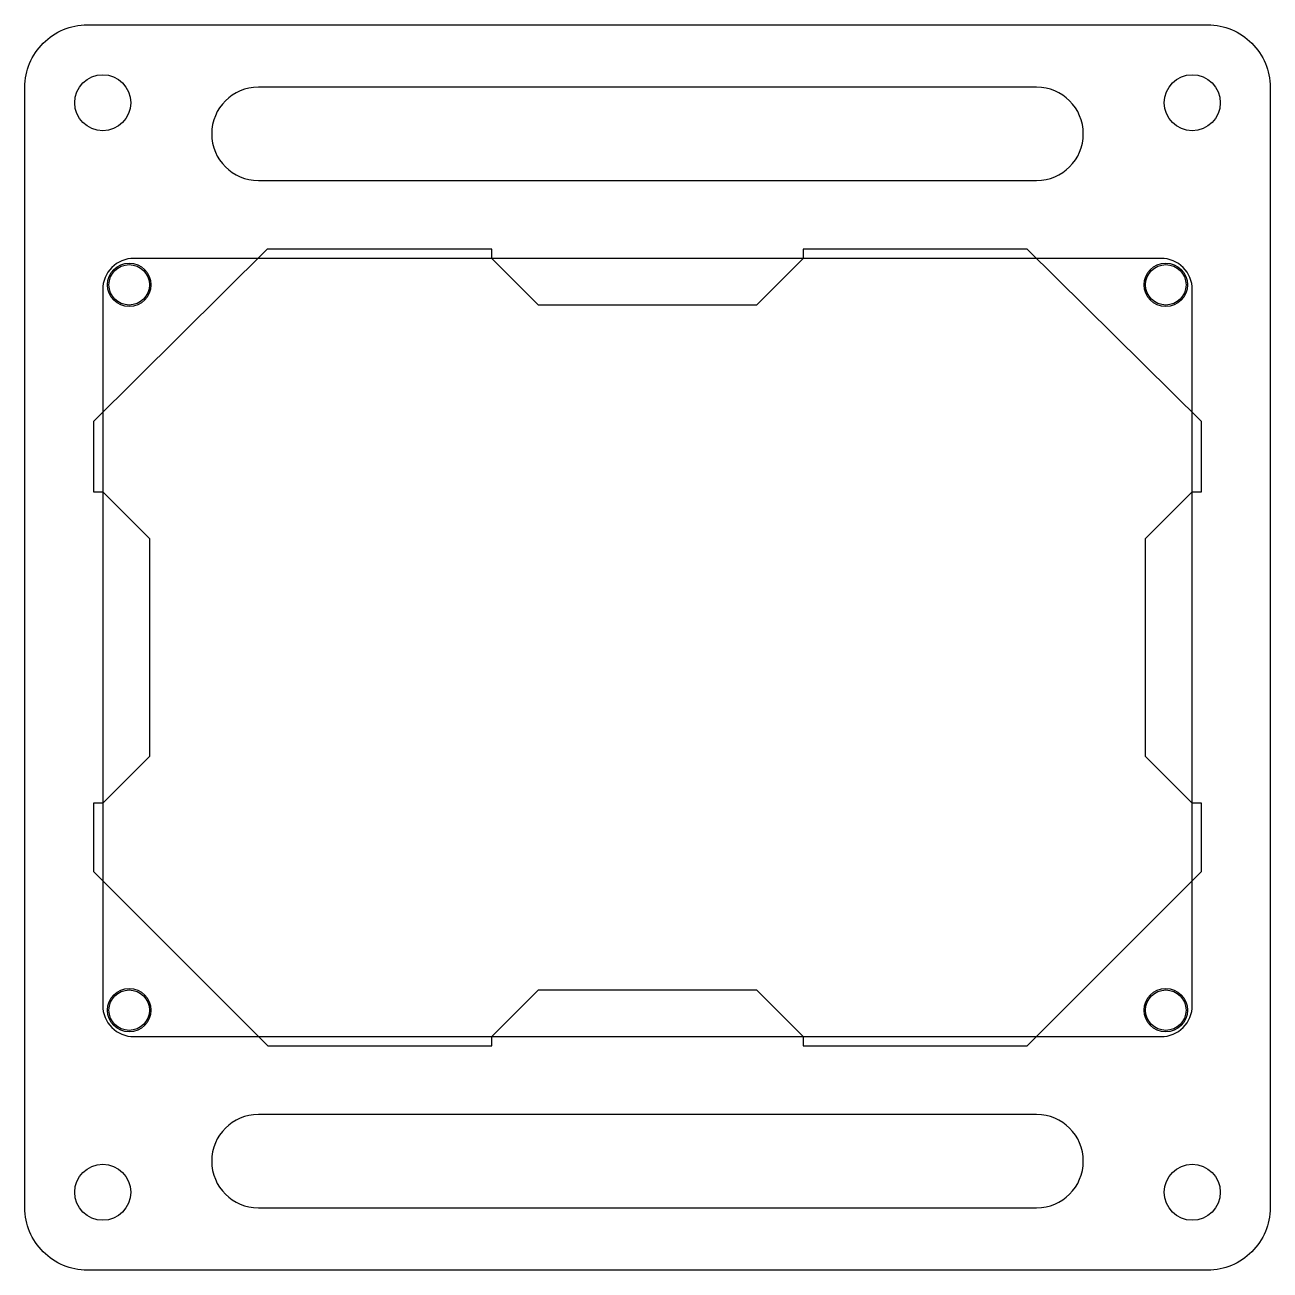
# Model space of a CAD drawing. Header units: millimetres. Extents: x -360 to -280, y -200 to -120.
import ezdxf

# ---------------------------------------------------------------- set-up
doc = ezdxf.new("R2010")
doc.units = ezdxf.units.MM
doc.layers.get('0').update_dxf_attribs({"linetype": 'CONTINUOUS'})

msp = doc.modelspace()

# ---------------------------------------------------------------- linework, layer by layer
for points in [[(-356, -200, -0.414214), (-360, -196), (-360, -124, -0.414214), (-356, -120), (-284, -120, -0.414214), (-280, -124), (-280, -196, -0.414214), (-284, -200)], [(-295, -124), (-345, -124, 1), (-345, -130), (-295, -130, 1)], [(-353, -185), (-287, -185, 0.414214), (-285, -183), (-285, -137, 0.414214), (-287, -135), (-353, -135, 0.414214), (-355, -137), (-355, -183, 0.414214)], [(-295, -190), (-345, -190, 1), (-345, -196), (-295, -196, 1)]]:
    msp.add_lwpolyline(points, format="xyb", close=True)
msp.add_lwpolyline([(-295.6, -134.4), (-310, -134.4), (-310, -135), (-313, -138), (-327, -138), (-330, -135), (-330, -134.4), (-344.437, -134.4), (-355.6, -145.471), (-355.6, -150), (-355, -150), (-352, -153), (-352, -167), (-355, -170), (-355.6, -170), (-355.6, -174.4), (-344.4, -185.6), (-330, -185.6), (-330, -185), (-327, -182), (-313, -182), (-310, -185), (-310, -185.6), (-295.6, -185.6), (-284.4, -174.4), (-284.4, -170), (-285, -170), (-288, -167), (-288, -153), (-285, -150), (-284.4, -150), (-284.4, -145.471)], close=True)
for centre, radius in [((-355, -125), 1.8), ((-285, -125), 1.8), ((-353.3, -136.7), 1.4), ((-353.3, -136.7), 1.3), ((-286.7, -136.7), 1.4), ((-286.7, -136.7), 1.3), ((-353.3, -183.3), 1.4), ((-353.3, -183.3), 1.3), ((-286.7, -183.3), 1.4), ((-286.7, -183.3), 1.3), ((-355, -195), 1.8), ((-285, -195), 1.8)]:
    msp.add_circle(centre, radius)

doc.saveas('drawing.dxf')
